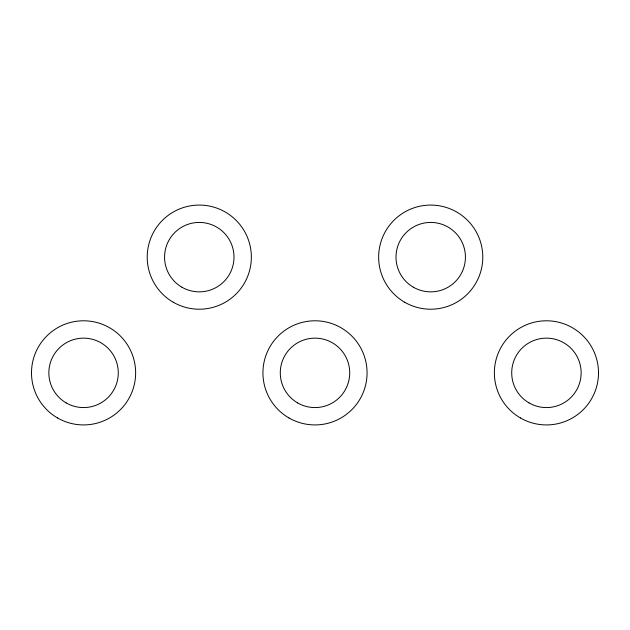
<?xml version="1.0" encoding="UTF-8"?>
<svg xmlns="http://www.w3.org/2000/svg" width="630" height="630" viewBox="0 0 630 630"><rect width="100%" height="100%" fill="white"/><g stroke="black" fill="none" stroke-linecap="round" stroke-linejoin="round"><path stroke-width="0.94" d="M57.535 417.95A52.07 52.07 0 0 0 135.639 372.858A52.07 52.07 0 0 0 57.535 327.765A52.07 52.07 0 0 0 57.535 417.95M66.213 402.924A34.713 34.713 0 0 0 118.282 372.858A34.713 34.713 0 0 0 66.213 342.791A34.713 34.713 0 0 0 66.213 402.924M288.965 417.95A52.07 52.07 0 0 0 367.07 372.858A52.07 52.07 0 0 0 288.965 327.765A52.07 52.07 0 0 0 288.965 417.95M297.643 402.924A34.713 34.713 0 0 0 349.713 372.858A34.713 34.713 0 0 0 297.643 342.791A34.713 34.713 0 0 0 297.643 402.924M173.25 302.235A52.07 52.07 0 0 0 251.354 257.142A52.07 52.07 0 0 0 173.25 212.05A52.07 52.07 0 0 0 173.25 302.235M181.928 287.209A34.713 34.713 0 0 0 233.998 257.142A34.713 34.713 0 0 0 181.928 227.076A34.713 34.713 0 0 0 181.928 287.209M404.68 302.235A52.07 52.07 0 0 0 482.785 257.142A52.07 52.07 0 0 0 404.68 212.05A52.07 52.07 0 0 0 404.68 302.235M413.359 287.209A34.713 34.713 0 0 0 465.428 257.142A34.713 34.713 0 0 0 413.359 227.076A34.713 34.713 0 0 0 413.359 287.209M520.396 417.95A52.07 52.07 0 0 0 598.5 372.858A52.07 52.07 0 0 0 520.396 327.765A52.07 52.07 0 0 0 520.396 417.95M529.074 402.924A34.713 34.713 0 0 0 581.144 372.858A34.713 34.713 0 0 0 529.074 342.791A34.713 34.713 0 0 0 529.074 402.924"/></g></svg>
